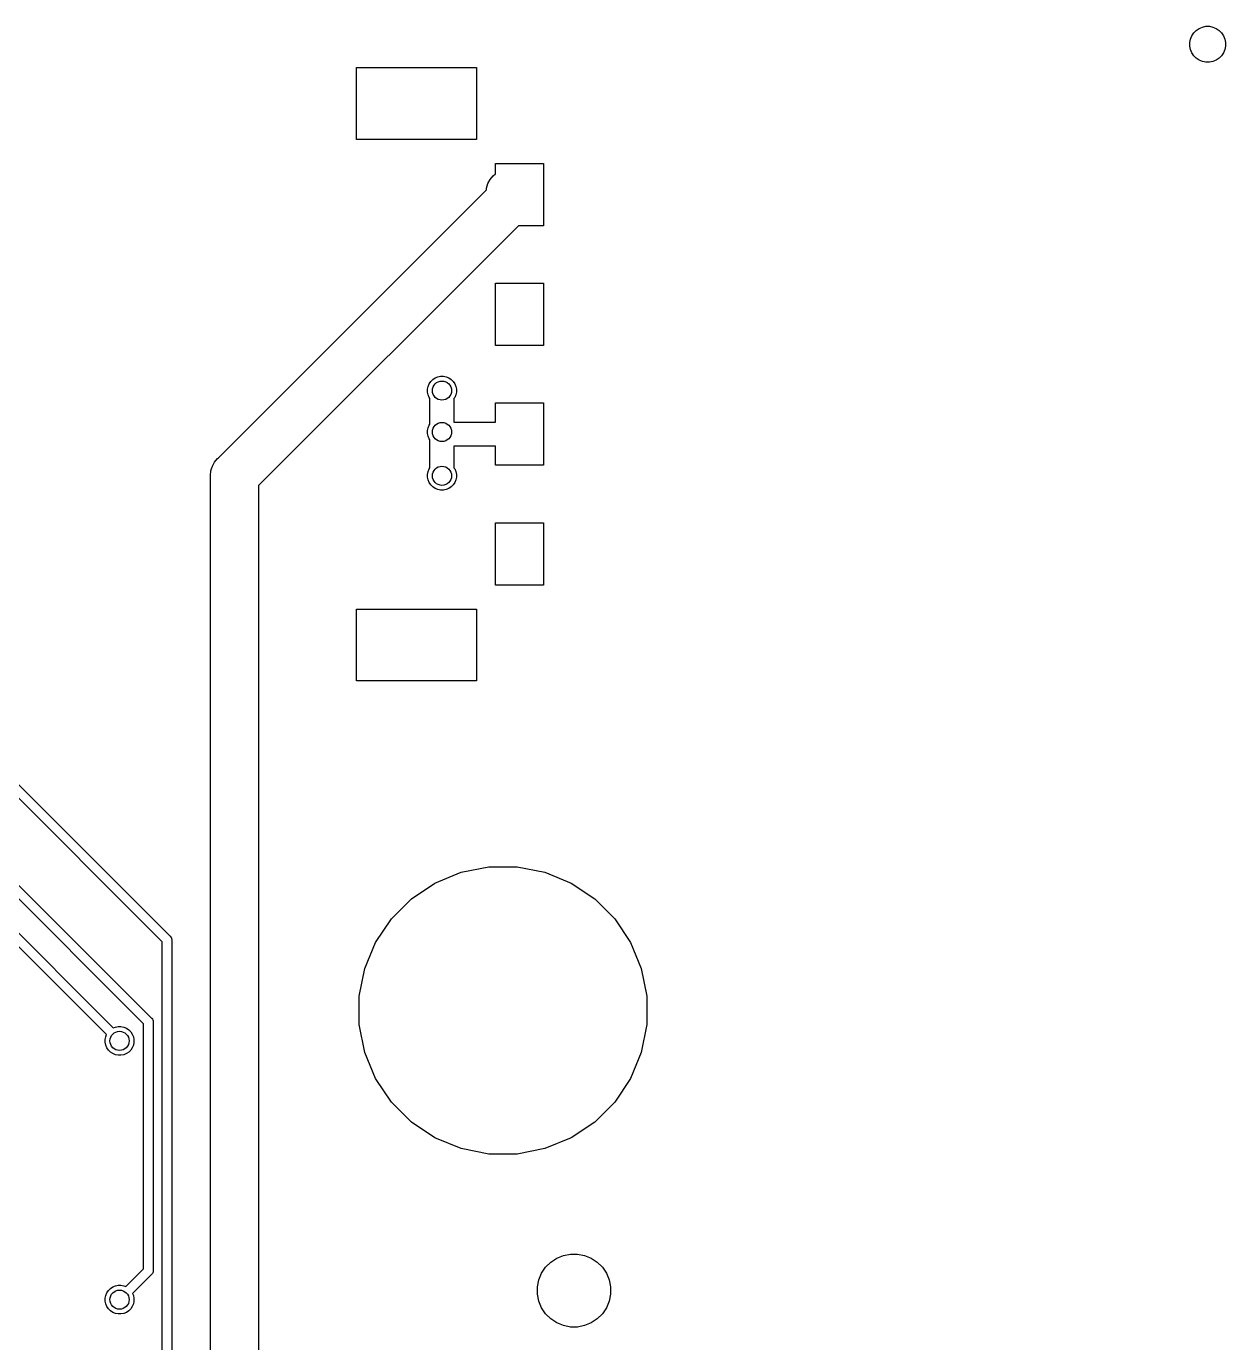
# Model space of a CAD drawing. Extents: x 71 to 174, y -171 to -82.
# Drawn here: x 148.68 to 173.7, y -109.8 to -82.33 of the extents above; entities that cross this region are included whole.
import ezdxf

# ---------------------------------------------------------------- set-up
doc = ezdxf.new("R2010")
doc.units = 0
doc.header["$MEASUREMENT"] = 0
doc.layers.add('BLACK', color=7, linetype='CONTINUOUS')

msp = doc.modelspace()

# ---------------------------------------------------------------- linework, layer by layer
at = {"layer": 'BLACK', "linetype": 'CONTINUOUS'}
for p, q in [((173.032, -82.4666), (173.084, -82.4144)), ((173.084, -82.4144), (173.145, -82.3734)), ((173.145, -82.3734), (173.214, -82.3451)), ((173.214, -82.3451), (173.286, -82.3307)), ((173.286, -82.3307), (173.36, -82.3307)), ((173.36, -82.3307), (173.432, -82.3451)), ((173.432, -82.3451), (173.501, -82.3734)), ((173.501, -82.3734), (173.562, -82.4144)), ((173.562, -82.4144), (173.614, -82.4666)), ((172.948, -82.6688), (172.962, -82.5963)), ((172.948, -82.7426), (172.948, -82.6688)), ((172.962, -82.5963), (172.991, -82.5281)), ((172.991, -82.5281), (173.032, -82.4666)), ((173.614, -82.4666), (173.655, -82.5281)), ((173.655, -82.5281), (173.684, -82.5963)), ((173.684, -82.5963), (173.698, -82.6688)), ((173.698, -82.6688), (173.698, -82.7426)), ((172.962, -82.8151), (172.948, -82.7426)), ((172.991, -82.8833), (172.962, -82.8151)), ((173.032, -82.9447), (172.991, -82.8833)), ((173.084, -82.997), (173.032, -82.9447)), ((173.614, -82.9447), (173.562, -82.997)), ((173.655, -82.8833), (173.614, -82.9447)), ((173.684, -82.8151), (173.655, -82.8833)), ((173.698, -82.7426), (173.684, -82.8151)), ((155.566, -84.6923), (155.566, -83.1923)), ((155.566, -83.1923), (158.066, -83.1923)), ((158.066, -83.1923), (158.066, -84.6923)), ((173.145, -83.038), (173.084, -82.997)), ((173.214, -83.0663), (173.145, -83.038)), ((173.286, -83.0807), (173.214, -83.0663)), ((173.36, -83.0807), (173.286, -83.0807)), ((173.432, -83.0663), (173.36, -83.0807)), ((173.501, -83.038), (173.432, -83.0663)), ((173.562, -82.997), (173.501, -83.038)), ((158.066, -84.6923), (155.566, -84.6923)), ((158.418, -85.4504), (158.466, -85.4111)), ((158.466, -85.4111), (158.466, -85.1923)), ((158.466, -85.1923), (159.466, -85.1923)), ((159.466, -85.1923), (159.466, -86.4923)), ((158.277, -85.745), (158.28, -85.7077)), ((158.28, -85.7077), (158.309, -85.6134)), ((158.309, -85.6134), (158.355, -85.5266)), ((158.355, -85.5266), (158.418, -85.4504)), ((152.687, -91.3348), (158.277, -85.745)), ((158.944, -86.4923), (153.523, -91.9128)), ((159.466, -86.4923), (158.944, -86.4923)), ((158.466, -88.9923), (158.466, -87.6923)), ((158.466, -87.6923), (159.466, -87.6923)), ((159.466, -87.6923), (159.466, -88.9923)), ((159.466, -88.9923), (158.466, -88.9923)), ((157.061, -89.8462), (157.083, -89.7916)), ((157.083, -89.7916), (157.116, -89.7424)), ((157.116, -89.7424), (157.158, -89.7007)), ((157.158, -89.7007), (157.207, -89.6678)), ((157.207, -89.6678), (157.262, -89.6452)), ((157.262, -89.6452), (157.32, -89.6337)), ((157.32, -89.6337), (157.379, -89.6337)), ((157.379, -89.6337), (157.437, -89.6452)), ((157.437, -89.6452), (157.491, -89.6678)), ((157.491, -89.6678), (157.54, -89.7007)), ((157.54, -89.7007), (157.582, -89.7424)), ((157.582, -89.7424), (157.615, -89.7916)), ((157.615, -89.7916), (157.638, -89.8462)), ((157.049, -89.9041), (157.061, -89.8462)), ((157.049, -89.9632), (157.049, -89.9041)), ((157.061, -90.0212), (157.049, -89.9632)), ((157.083, -90.0758), (157.061, -90.0212)), ((157.099, -90.0995), (157.083, -90.0758)), ((157.099, -90.6314), (157.099, -90.0995)), ((157.615, -90.0758), (157.599, -90.0995)), ((157.599, -90.0995), (157.599, -90.5923)), ((157.638, -90.0212), (157.615, -90.0758)), ((157.638, -89.8462), (157.649, -89.9041)), ((157.649, -89.9632), (157.638, -90.0212)), ((157.649, -89.9041), (157.649, -89.9632)), ((158.466, -90.5923), (158.466, -90.1923)), ((158.466, -90.1923), (159.466, -90.1923)), ((159.466, -90.1923), (159.466, -91.4923)), ((157.061, -90.7098), (157.083, -90.6552)), ((157.083, -90.6552), (157.099, -90.6314)), ((157.599, -90.5923), (158.466, -90.5923)), ((157.049, -90.7677), (157.061, -90.7098)), ((157.049, -90.8268), (157.049, -90.7677)), ((157.061, -90.8848), (157.049, -90.8268)), ((157.083, -90.9394), (157.061, -90.8848)), ((157.099, -90.9631), (157.083, -90.9394)), ((157.099, -91.5458), (157.099, -90.9631)), ((158.466, -91.0923), (157.599, -91.0923)), ((157.599, -91.0923), (157.599, -91.5458)), ((158.466, -91.4923), (158.466, -91.0923)), ((152.559, -91.5134), (152.605, -91.4266)), ((152.605, -91.4266), (152.668, -91.3504)), ((152.668, -91.3504), (152.687, -91.3348)), ((152.521, -91.7057), (152.53, -91.6077)), ((152.523, -91.7302), (152.521, -91.7057)), ((152.523, -122.45), (152.523, -91.7302)), ((152.53, -91.6077), (152.542, -91.5696)), ((152.542, -91.5696), (152.559, -91.5134)), ((157.049, -91.6821), (157.061, -91.6242)), ((157.049, -91.7412), (157.049, -91.6821)), ((157.061, -91.7992), (157.049, -91.7412)), ((157.061, -91.6242), (157.083, -91.5696)), ((157.083, -91.5696), (157.099, -91.5458)), ((157.599, -91.5458), (157.615, -91.5696)), ((157.615, -91.5696), (157.638, -91.6242)), ((157.638, -91.6242), (157.649, -91.6821)), ((157.649, -91.7412), (157.638, -91.7992)), ((157.649, -91.6821), (157.649, -91.7412)), ((159.466, -91.4923), (158.466, -91.4923)), ((153.523, -91.9128), (153.523, -124.355)), ((157.083, -91.8538), (157.061, -91.7992)), ((157.116, -91.9029), (157.083, -91.8538)), ((157.158, -91.9447), (157.116, -91.9029)), ((157.207, -91.9775), (157.158, -91.9447)), ((157.262, -92.0002), (157.207, -91.9775)), ((157.32, -92.0117), (157.262, -92.0002)), ((157.379, -92.0117), (157.32, -92.0117)), ((157.437, -92.0002), (157.379, -92.0117)), ((157.491, -91.9775), (157.437, -92.0002)), ((157.54, -91.9447), (157.491, -91.9775)), ((157.582, -91.9029), (157.54, -91.9447)), ((157.615, -91.8538), (157.582, -91.9029)), ((157.638, -91.7992), (157.615, -91.8538)), ((158.466, -93.9923), (158.466, -92.6923)), ((158.466, -92.6923), (159.466, -92.6923)), ((159.466, -92.6923), (159.466, -93.9923)), ((159.466, -93.9923), (158.466, -93.9923)), ((155.566, -95.9923), (155.566, -94.4923)), ((155.566, -94.4923), (158.066, -94.4923)), ((158.066, -94.4923), (158.066, -95.9923)), ((158.066, -95.9923), (155.566, -95.9923)), ((151.511, -101.435), (148.056, -97.9799)), ((148.223, -97.8643), (151.678, -101.319)), ((147.123, -98.8643), (151.29, -103.032)), ((150.352, -103.376), (146.154, -99.1777)), ((146.269, -99.0104), (150.493, -103.235)), ((151.123, -103.147), (146.956, -98.9799)), ((157.202, -100.211), (157.748, -99.9853)), ((157.748, -99.9853), (158.328, -99.87)), ((158.328, -99.87), (158.918, -99.87)), ((158.918, -99.87), (159.498, -99.9853)), ((159.498, -99.9853), (160.044, -100.211)), ((156.711, -100.54), (157.202, -100.211)), ((160.044, -100.211), (160.535, -100.54)), ((156.293, -100.958), (156.711, -100.54)), ((160.535, -100.54), (160.953, -100.958)), ((155.964, -101.449), (156.293, -100.958)), ((160.953, -100.958), (161.282, -101.449)), ((151.678, -101.319), (151.682, -101.323)), ((151.682, -101.323), (151.695, -101.338)), ((151.695, -101.338), (151.704, -101.355)), ((151.704, -101.355), (151.707, -101.365)), ((151.707, -101.365), (151.71, -101.374)), ((151.71, -101.374), (151.71, -101.374)), ((151.71, -101.374), (151.711, -101.389)), ((151.511, -122.872), (151.511, -101.435)), ((151.711, -101.389), (151.711, -101.389)), ((151.711, -101.389), (151.712, -101.394)), ((151.712, -101.394), (151.711, -101.399)), ((151.711, -101.399), (151.711, -122.908)), ((155.738, -101.995), (155.964, -101.449)), ((161.282, -101.449), (161.508, -101.995)), ((155.623, -102.575), (155.738, -101.995)), ((161.508, -101.995), (161.623, -102.575)), ((155.623, -103.165), (155.623, -102.575)), ((161.623, -102.575), (161.623, -103.165)), ((150.493, -103.235), (150.536, -103.217)), ((150.536, -103.217), (150.594, -103.206)), ((150.594, -103.206), (150.653, -103.206)), ((150.653, -103.206), (150.711, -103.217)), ((150.711, -103.217), (150.765, -103.24)), ((150.765, -103.24), (150.814, -103.273)), ((150.814, -103.273), (150.856, -103.314)), ((151.123, -108.264), (151.123, -103.147)), ((151.29, -103.032), (151.294, -103.035)), ((151.294, -103.035), (151.307, -103.05)), ((151.307, -103.05), (151.316, -103.067)), ((151.316, -103.067), (151.322, -103.086)), ((151.322, -103.086), (151.323, -103.101)), ((151.323, -103.101), (151.323, -103.101)), ((151.323, -103.101), (151.324, -103.106)), ((151.324, -103.106), (151.323, -103.111)), ((151.323, -103.111), (151.323, -108.301)), ((155.738, -103.745), (155.623, -103.165)), ((161.623, -103.165), (161.508, -103.745)), ((150.323, -103.476), (150.335, -103.418)), ((150.323, -103.535), (150.323, -103.476)), ((150.335, -103.593), (150.323, -103.535)), ((150.335, -103.418), (150.352, -103.376)), ((150.856, -103.314), (150.889, -103.364)), ((150.889, -103.364), (150.912, -103.418)), ((150.912, -103.418), (150.923, -103.476)), ((150.923, -103.535), (150.912, -103.593)), ((150.923, -103.476), (150.923, -103.535)), ((150.357, -103.648), (150.335, -103.593)), ((150.39, -103.697), (150.357, -103.648)), ((150.432, -103.739), (150.39, -103.697)), ((150.481, -103.772), (150.432, -103.739)), ((150.536, -103.794), (150.481, -103.772)), ((150.594, -103.806), (150.536, -103.794)), ((150.653, -103.806), (150.594, -103.806)), ((150.711, -103.794), (150.653, -103.806)), ((150.765, -103.772), (150.711, -103.794)), ((150.814, -103.739), (150.765, -103.772)), ((150.856, -103.697), (150.814, -103.739)), ((150.889, -103.648), (150.856, -103.697)), ((150.912, -103.593), (150.889, -103.648)), ((155.964, -104.291), (155.738, -103.745)), ((161.508, -103.745), (161.282, -104.291)), ((156.293, -104.782), (155.964, -104.291)), ((161.282, -104.291), (160.953, -104.782)), ((156.711, -105.2), (156.293, -104.782)), ((160.953, -104.782), (160.535, -105.2)), ((157.202, -105.529), (156.711, -105.2)), ((160.535, -105.2), (160.044, -105.529)), ((157.748, -105.755), (157.202, -105.529)), ((158.328, -105.87), (157.748, -105.755)), ((159.498, -105.755), (158.918, -105.87)), ((160.044, -105.529), (159.498, -105.755)), ((158.918, -105.87), (158.328, -105.87)), ((159.881, -107.983), (160.028, -107.954)), ((160.028, -107.954), (160.178, -107.954)), ((160.178, -107.954), (160.325, -107.983)), ((159.428, -108.355), (159.511, -108.23)), ((159.511, -108.23), (159.617, -108.124)), ((159.617, -108.124), (159.742, -108.04)), ((159.742, -108.04), (159.881, -107.983)), ((160.325, -107.983), (160.464, -108.04)), ((160.464, -108.04), (160.589, -108.124)), ((160.589, -108.124), (160.695, -108.23)), ((160.695, -108.23), (160.778, -108.355)), ((150.753, -108.635), (151.123, -108.264)), ((151.29, -108.38), (150.894, -108.776)), ((151.294, -108.377), (151.29, -108.38)), ((151.307, -108.362), (151.294, -108.377)), ((151.316, -108.344), (151.307, -108.362)), ((151.322, -108.325), (151.316, -108.344)), ((151.323, -108.311), (151.322, -108.325)), ((151.323, -108.301), (151.324, -108.306)), ((151.324, -108.306), (151.323, -108.311)), ((151.323, -108.311), (151.323, -108.311)), ((159.341, -108.641), (159.37, -108.493)), ((159.37, -108.493), (159.428, -108.355)), ((160.778, -108.355), (160.836, -108.493)), ((160.836, -108.493), (160.865, -108.641)), ((150.335, -108.818), (150.357, -108.764)), ((150.357, -108.764), (150.39, -108.714)), ((150.39, -108.714), (150.432, -108.673)), ((150.432, -108.673), (150.481, -108.64)), ((150.481, -108.64), (150.536, -108.617)), ((150.536, -108.617), (150.594, -108.606)), ((150.594, -108.606), (150.653, -108.606)), ((150.653, -108.606), (150.711, -108.617)), ((150.711, -108.617), (150.753, -108.635)), ((150.894, -108.776), (150.912, -108.818)), ((159.341, -108.791), (159.341, -108.641)), ((159.37, -108.938), (159.341, -108.791)), ((160.865, -108.791), (160.836, -108.938)), ((160.865, -108.641), (160.865, -108.791)), ((150.323, -108.876), (150.335, -108.818)), ((150.323, -108.935), (150.323, -108.876)), ((150.335, -108.993), (150.323, -108.935)), ((150.357, -109.048), (150.335, -108.993)), ((150.39, -109.097), (150.357, -109.048)), ((150.889, -109.048), (150.856, -109.097)), ((150.912, -108.993), (150.889, -109.048)), ((150.912, -108.818), (150.923, -108.876)), ((150.923, -108.935), (150.912, -108.993)), ((150.923, -108.876), (150.923, -108.935)), ((159.428, -109.077), (159.37, -108.938)), ((160.836, -108.938), (160.778, -109.077)), ((150.432, -109.139), (150.39, -109.097)), ((150.481, -109.172), (150.432, -109.139)), ((150.536, -109.194), (150.481, -109.172)), ((150.594, -109.206), (150.536, -109.194)), ((150.653, -109.206), (150.594, -109.206)), ((150.711, -109.194), (150.653, -109.206)), ((150.765, -109.172), (150.711, -109.194)), ((150.814, -109.139), (150.765, -109.172)), ((150.856, -109.097), (150.814, -109.139)), ((159.511, -109.201), (159.428, -109.077)), ((159.617, -109.308), (159.511, -109.201)), ((159.742, -109.391), (159.617, -109.308)), ((160.589, -109.308), (160.464, -109.391)), ((160.695, -109.201), (160.589, -109.308)), ((160.778, -109.077), (160.695, -109.201)), ((159.881, -109.448), (159.742, -109.391)), ((160.028, -109.478), (159.881, -109.448)), ((160.178, -109.478), (160.028, -109.478)), ((160.325, -109.448), (160.178, -109.478)), ((160.464, -109.391), (160.325, -109.448))]:
    msp.add_line(p, q, dxfattribs=at)
at = {"layer": 'BLACK'}
for centre in [(157.349, -89.9337), (157.349, -90.7973), (157.349, -91.7117), (150.623, -103.506), (150.623, -108.906)]:
    msp.add_circle(centre, 0.2, dxfattribs=at)

doc.saveas('drawing.dxf')
